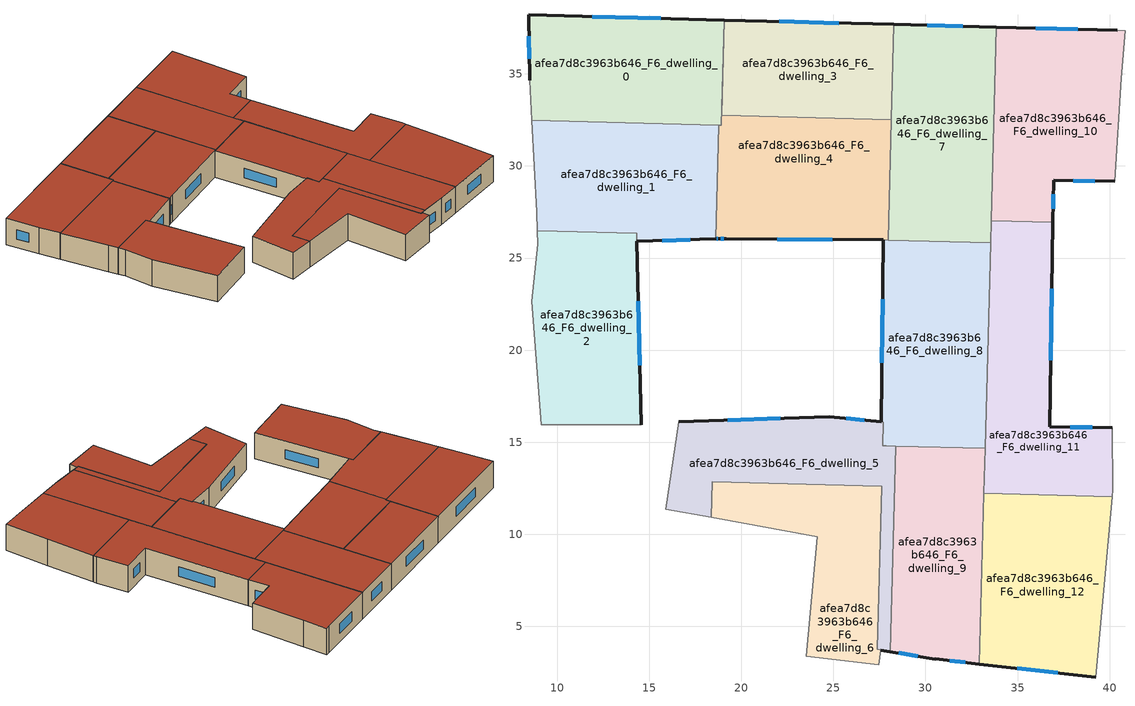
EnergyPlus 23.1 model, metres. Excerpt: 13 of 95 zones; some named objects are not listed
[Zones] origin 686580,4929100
afea7d8c3963b646_F6_dwelling_0
 floor to afea7d8c3963b646_F5_dwelling_0 (EU_floor_Construction): 19.07,37.93 18.93,32.21 8.63,32.48 8.63,32.5 8.52,34.67 8.45,38.21 z18
 wall outside (EU_wall_Construction): 19.07,37.93 8.45,38.21 8.52,34.67 z18:21
 wall to afea7d8c3963b646_F6_dwelling_4 (EU_wall_Construction): 18.78,32.21 18.93,32.21 19.07,37.93 z18:21
 wall adiabatic (EU_wall_Construction): 8.52,34.67 8.63,32.5 8.63,32.48 z18:21
 wall to afea7d8c3963b646_F6_dwelling_1 (EU_wall_Construction): 8.63,32.48 18.78,32.21 z18:21
 window (EU_Window_Construction): 15.62,38.02 11.9,38.11 / 8.47,37.05 8.49,35.82 z18.98:20.02
 roof outside (EU_roof_Construction): 18.93,32.21 19.07,37.93 8.45,38.21 8.52,34.67 8.63,32.5 8.63,32.48 z21
afea7d8c3963b646_F6_dwelling_1
 floor to afea7d8c3963b646_F5_dwelling_1 (EU_floor_Construction): 18.78,32.21 18.61,26.04 14.33,25.91 14.32,26.34 8.93,26.48 8.9,27.49 8.63,32.48 z18
 wall outside (EU_wall_Construction): 14.33,25.91 18.61,26.04 z18:21
 wall adiabatic (EU_wall_Construction): 8.63,32.48 8.9,27.49 8.93,26.48 z18:21
 wall to afea7d8c3963b646_F6_dwelling_4 (EU_wall_Construction): 18.61,26.04 18.78,32.21 z18:21
 wall to afea7d8c3963b646_F6_dwelling_2 (EU_wall_Construction): 14.32,26.34 14.33,25.91 / 8.93,26.48 14.31,26.34 z18:21
 window (EU_Window_Construction): 15.72,25.95 17.22,25.99 z18.98:20.02
 roof outside (EU_roof_Construction): 18.61,26.04 18.78,32.21 8.63,32.48 8.9,27.49 8.93,26.48 14.32,26.34 14.33,25.91 z21
afea7d8c3963b646_F6_dwelling_10
 floor to afea7d8c3963b646_F5_dwelling_10 (EU_floor_Construction): 40.84,37.36 40.63,34.75 40.29,29.17 36.96,29.21 36.92,26.94 33.57,27.03 33.84,37.54 40.42,37.37 z18
 wall outside (EU_wall_Construction): 40.42,37.37 33.84,37.54 / 36.92,26.94 36.96,29.21 40.29,29.17 z18:21
 wall adiabatic (EU_wall_Construction): 40.29,29.17 40.63,34.75 40.84,37.36 40.42,37.37 z18:21
 wall to afea7d8c3963b646_F6_dwelling_11 (EU_wall_Construction): 33.57,27.03 36.92,26.94 z18:21
 wall to afea7d8c3963b646_F6_dwelling_7 (EU_wall_Construction): 33.84,37.54 33.57,27.03 z18:21
 window (EU_Window_Construction): 38.28,37.42 35.98,37.48 / 38.04,29.2 39.2,29.18 / 36.93,27.68 36.95,28.48 z18.98:20.02
 roof outside (EU_roof_Construction): 40.29,29.17 40.63,34.75 40.84,37.36 40.42,37.37 33.84,37.54 33.57,27.03 36.92,26.94 36.96,29.21 z21
afea7d8c3963b646_F6_dwelling_11
 floor to afea7d8c3963b646_F5_dwelling_11 (EU_floor_Construction): 36.92,26.94 36.75,15.84 40.16,15.79 40.18,12.42 40.15,12.05 33.18,12.23 33.57,27.03 z18
 wall outside (EU_wall_Construction): 40.16,15.79 36.75,15.84 36.92,26.94 z18:21
 wall adiabatic (EU_wall_Construction): 40.15,12.05 40.18,12.42 40.16,15.79 z18:21
 wall to afea7d8c3963b646_F6_dwelling_12 (EU_wall_Construction): 33.18,12.23 40.15,12.05 z18:21
 wall to afea7d8c3963b646_F6_dwelling_8 (EU_wall_Construction): 33.54,25.83 33.24,14.66 z18:21
 wall to afea7d8c3963b646_F6_dwelling_7 (EU_wall_Construction): 33.57,27.03 33.54,25.83 z18:21
 wall to afea7d8c3963b646_F6_dwelling_9 (EU_wall_Construction): 33.24,14.66 33.18,12.23 z18:21
 window (EU_Window_Construction): 36.8,19.45 36.86,23.33 / 39.05,15.8 37.86,15.83 z18.98:20.02
 roof outside (EU_roof_Construction): 40.15,12.05 40.18,12.42 40.16,15.79 36.75,15.84 36.92,26.94 33.57,27.03 33.18,12.23 z21
afea7d8c3963b646_F6_dwelling_12
 floor to afea7d8c3963b646_F5_dwelling_12 (EU_floor_Construction): 40.15,12.05 39.7,6.97 39.24,2.25 32.94,2.96 33.18,12.23 z18
 wall outside (EU_wall_Construction): 32.94,2.96 39.24,2.25 z18:21
 wall adiabatic (EU_wall_Construction): 39.24,2.25 39.7,6.97 40.15,12.05 z18:21
 wall to afea7d8c3963b646_F6_dwelling_9 (EU_wall_Construction): 33.18,12.23 32.94,2.96 z18:21
 window (EU_Window_Construction): 34.98,2.72 37.19,2.48 z18.98:20.02
 roof outside (EU_roof_Construction): 39.24,2.25 39.7,6.97 40.15,12.05 33.18,12.23 32.94,2.96 z21
afea7d8c3963b646_F6_dwelling_2
 floor to afea7d8c3963b646_F5_dwelling_2 (EU_floor_Construction): 14.31,26.34 14.57,15.94 9.15,15.96 8.64,22.65 8.96,25.75 8.93,26.48 z18
 wall outside (EU_wall_Construction): 14.57,15.94 14.33,25.91 z18:21
 wall adiabatic (EU_wall_Construction): 8.93,26.48 8.96,25.75 8.64,22.65 9.15,15.96 14.57,15.94 z18:21
 window (EU_Window_Construction): 14.49,19.18 14.41,22.66 z18.98:20.02
 roof outside (EU_roof_Construction): 14.57,15.94 14.31,26.34 8.93,26.48 8.96,25.75 8.64,22.65 9.15,15.96 z21
afea7d8c3963b646_F6_dwelling_3
 floor to afea7d8c3963b646_F5_dwelling_3 (EU_floor_Construction): 28.28,37.68 28.15,32.5 18.94,32.75 19.07,37.93 z18
 wall outside (EU_wall_Construction): 28.28,37.68 19.07,37.93 z18:21
 wall to afea7d8c3963b646_F6_dwelling_4 (EU_wall_Construction): 19.07,37.93 18.94,32.75 28.15,32.5 z18:21
 wall to afea7d8c3963b646_F6_dwelling_7 (EU_wall_Construction): 28.15,32.5 28.28,37.68 z18:21
 window (EU_Window_Construction): 25.29,37.76 22.07,37.85 z18.98:20.02
 roof outside (EU_roof_Construction): 28.15,32.5 28.28,37.68 19.07,37.93 18.94,32.75 z21
afea7d8c3963b646_F6_dwelling_4
 floor to afea7d8c3963b646_F5_dwelling_4 (EU_floor_Construction): 28.15,32.5 27.98,25.98 27.72,25.99 19.18,26.05 18.76,26.04 18.61,26.04 18.78,32.21 18.93,32.21 19.07,37.93 18.94,32.75 z18
 wall outside (EU_wall_Construction): 18.61,26.04 18.76,26.04 19.18,26.05 27.72,25.99 z18:21
 wall to afea7d8c3963b646_F6_dwelling_8 (EU_wall_Construction): 27.72,25.99 27.98,25.98 z18:21
 wall to afea7d8c3963b646_F6_dwelling_7 (EU_wall_Construction): 27.98,25.98 28.15,32.5 z18:21
 window (EU_Window_Construction): 21.95,26.03 24.94,26.01 / 18.9,26.05 19.04,26.05 / 18.66,26.04 18.72,26.04 z18.98:20.02
 roof outside (EU_roof_Construction): 27.98,25.98 28.15,32.5 18.94,32.75 19.07,37.93 18.93,32.21 18.78,32.21 18.61,26.04 18.76,26.04 19.18,26.05 27.72,25.99 z21
afea7d8c3963b646_F6_dwelling_5
 floor to afea7d8c3963b646_F5_dwelling_5 (EU_floor_Construction): 27.72,16.1 27.68,14.81 27.88,14.8 28.38,14.79 28.09,3.64 27.39,3.75 27.63,12.6 18.42,12.84 18.37,10.92 15.89,11.37 16.62,16.11 24.79,16.39 27.6,16.12 z18
 wall outside (EU_wall_Construction): 27.59,16.12 24.79,16.39 16.62,16.11 z18:21
 wall adiabatic (EU_wall_Construction): 27.63,12.6 27.39,3.75 / 16.62,16.11 15.89,11.37 18.37,10.92 z18:21
 wall to afea7d8c3963b646_F6_dwelling_6 (EU_wall_Construction): 18.37,10.92 18.42,12.84 27.63,12.6 / 27.39,3.75 28.09,3.64 z18:21
 wall to afea7d8c3963b646_F6_dwelling_9 (EU_wall_Construction): 28.09,3.64 28.38,14.79 z18:21
 wall to afea7d8c3963b646_F6_dwelling_8 (EU_wall_Construction): 28.38,14.79 27.88,14.8 27.68,14.81 27.72,16.1 27.6,16.12 z18:21
 window (EU_Window_Construction): 22.13,16.3 19.27,16.2 / 26.68,16.21 25.7,16.3 z18.98:20.02
 roof outside (EU_roof_Construction): 28.09,3.64 28.38,14.79 27.88,14.8 27.68,14.81 27.72,16.1 27.6,16.12 24.79,16.39 16.62,16.11 15.89,11.37 18.37,10.92 18.42,12.84 27.63,12.6 27.39,3.75 z21
afea7d8c3963b646_F6_dwelling_6
 floor to afea7d8c3963b646_F5_dwelling_6 (EU_floor_Construction): 27.63,12.6 27.4,3.75 30.54,3.23 27.58,3.71 27.47,2.92 23.53,3.38 24.14,9.87 18.37,10.92 18.42,12.84 z18
 wall outside (EU_wall_Construction): 27.58,3.71 30.54,3.23 z18:21
 wall adiabatic (EU_wall_Construction): 18.37,10.92 24.14,9.87 23.53,3.38 27.47,2.92 27.58,3.71 / 27.4,3.75 27.63,12.6 z18:21
 wall to afea7d8c3963b646_F6_dwelling_9 (EU_wall_Construction): 30.54,3.23 28.09,3.64 z18:21
 window (EU_Window_Construction): 28.54,3.56 29.57,3.39 z18.98:20.02
 roof outside (EU_roof_Construction): 30.54,3.23 27.4,3.75 27.63,12.6 18.42,12.84 18.37,10.92 24.14,9.87 23.53,3.38 27.47,2.92 27.58,3.71 z21
afea7d8c3963b646_F6_dwelling_7
 floor to afea7d8c3963b646_F5_dwelling_7 (EU_floor_Construction): 33.84,37.54 33.54,25.83 27.98,25.98 28.28,37.68 z18
 wall outside (EU_wall_Construction): 33.84,37.54 28.28,37.68 z18:21
 wall to afea7d8c3963b646_F6_dwelling_8 (EU_wall_Construction): 27.98,25.98 33.54,25.83 z18:21
 window (EU_Window_Construction): 32.04,37.59 30.09,37.64 z18.98:20.02
 roof outside (EU_roof_Construction): 33.54,25.83 33.84,37.54 28.28,37.68 27.98,25.98 z21
afea7d8c3963b646_F6_dwelling_8
 floor to afea7d8c3963b646_F5_dwelling_8 (EU_floor_Construction): 33.54,25.83 33.24,14.66 27.68,14.81 27.72,16.1 27.6,16.12 27.72,25.99 z18
 wall outside (EU_wall_Construction): 27.72,25.99 27.6,16.12 z18:21
 wall to afea7d8c3963b646_F6_dwelling_9 (EU_wall_Construction): 28.38,14.79 33.24,14.66 z18:21
 window (EU_Window_Construction): 27.68,22.78 27.64,19.32 z18.98:20.02
 roof outside (EU_roof_Construction): 33.24,14.66 33.54,25.83 27.72,25.99 27.6,16.12 27.72,16.1 27.68,14.81 z21
afea7d8c3963b646_F6_dwelling_9
 floor to afea7d8c3963b646_F5_dwelling_9 (EU_floor_Construction): 33.24,14.66 32.94,2.96 30.54,3.23 28.09,3.64 28.38,14.79 z18
 wall outside (EU_wall_Construction): 30.54,3.23 32.94,2.96 z18:21
 window (EU_Window_Construction): 31.32,3.14 32.16,3.05 z18.98:20.02
 roof outside (EU_roof_Construction): 32.94,2.96 33.24,14.66 28.38,14.79 28.09,3.64 30.54,3.23 z21
[Building]
EU S2 Campaign: North Axis=0; Terrain=City; Solar Distribution=FullExterior
[Site:Location]
Bologna: Latitude=44.5; Longitude=11.25; Time Zone=1; Elevation=37
[SizingPeriod:WeatherFileDays]
AnnualSizingPeriod: Begin Month=1; Begin Day of Month=1; End Month=12; End Day of Month=31; Day of Week for Start Day=Monday; Use Weather File Daylight Saving Period=No; Use Weather File Rain and Snow Indicators=No
[MATERIAL]
EU_InternalMass_Material: Roughness=MediumRough; Thickness=0.1; Conductivity=1; Density=1800; Specific Heat=900; Thermal Absorptance=0.9; Solar Absorptance=0.7; Visible Absorptance=0.7
[MATERIAL:NOMASS] Roughness=MediumRough; Thermal Absorptance=0.9; Solar Absorptance=0.7; Visible Absorptance=0.7
Name | Thermal Resistance
EU_wall_NoMass | 0.905828
EU_roof_NoMass | 0.37593
EU_floor_NoMass | 0.67114
[WINDOWMATERIAL:SIMPLEGLAZINGSYSTEM]
EU_Window_SimpleGlazing: UFactor=4.52486; Solar Heat Gain Coefficient=0.85; Visible Transmittance=0.85
[CONSTRUCTION]
EU_wall_Construction: EU_wall_NoMass
EU_roof_Construction: EU_roof_NoMass
EU_floor_Construction: EU_floor_NoMass
EU_Window_Construction: EU_Window_SimpleGlazing
EU_InternalMass_Construction: EU_InternalMass_Material
[ZONE] Type=1; Multiplier=1; Ceiling Height=autocalculate; Floor Area=autocalculate; Part of Total Floor Area=Yes
Name | Volume
afea7d8c3963b646_F6_dwelling_0 | 179.93
afea7d8c3963b646_F6_dwelling_1 | 182.147
afea7d8c3963b646_F6_dwelling_10 | 190.945
afea7d8c3963b646_F6_dwelling_11 | 190.953
afea7d8c3963b646_F6_dwelling_12 | 190.924
afea7d8c3963b646_F6_dwelling_2 | 174.842
afea7d8c3963b646_F6_dwelling_3 | 143.198
afea7d8c3963b646_F6_dwelling_4 | 185.365
afea7d8c3963b646_F6_dwelling_5 | 154.509
afea7d8c3963b646_F6_dwelling_6 | 143.613
afea7d8c3963b646_F6_dwelling_7 | 195.356
afea7d8c3963b646_F6_dwelling_8 | 192.093
afea7d8c3963b646_F6_dwelling_9 | 167.149
[INTERNALMASS] Construction=EU_InternalMass_Construction
Name | Zone or ZoneList | Surface Area
afea7d8c3963b646_F6_dwelling_0_EU_InternalMass | afea7d8c3963b646_F6_dwelling_0 | 59.9771
afea7d8c3963b646_F6_dwelling_1_EU_InternalMass | afea7d8c3963b646_F6_dwelling_1 | 60.7149
afea7d8c3963b646_F6_dwelling_2_EU_InternalMass | afea7d8c3963b646_F6_dwelling_2 | 58.3045
afea7d8c3963b646_F6_dwelling_3_EU_InternalMass | afea7d8c3963b646_F6_dwelling_3 | 47.7328
afea7d8c3963b646_F6_dwelling_4_EU_InternalMass | afea7d8c3963b646_F6_dwelling_4 | 61.7875
afea7d8c3963b646_F6_dwelling_5_EU_InternalMass | afea7d8c3963b646_F6_dwelling_5 | 51.503
afea7d8c3963b646_F6_dwelling_6_EU_InternalMass | afea7d8c3963b646_F6_dwelling_6 | 47.8734
afea7d8c3963b646_F6_dwelling_7_EU_InternalMass | afea7d8c3963b646_F6_dwelling_7 | 65.1185
afea7d8c3963b646_F6_dwelling_8_EU_InternalMass | afea7d8c3963b646_F6_dwelling_8 | 64.0306
afea7d8c3963b646_F6_dwelling_9_EU_InternalMass | afea7d8c3963b646_F6_dwelling_9 | 55.7249
afea7d8c3963b646_F6_dwelling_10_EU_InternalMass | afea7d8c3963b646_F6_dwelling_10 | 63.6485
afea7d8c3963b646_F6_dwelling_11_EU_InternalMass | afea7d8c3963b646_F6_dwelling_11 | 63.6509
afea7d8c3963b646_F6_dwelling_12_EU_InternalMass | afea7d8c3963b646_F6_dwelling_12 | 63.6414
[OTHEREQUIPMENT] Fuel Type=Electricity; Design Level Calculation Method=Watts/Area; Power per Zone Floor Area=1; Fraction Latent=0; Fraction Radiant=0; Fraction Lost=0; Carbon Dioxide Generation Rate=0; EndUse Subcategory=EU_Step8_InternalGains
Name | Zone or ZoneList or Space or SpaceList | Schedule
EU_Step8_InternalGain_afea7d8c3963b646_F6_dwelling_0_f000 | afea7d8c3963b646_F6_dwelling_0 | EU_Step8_GainSchedule_afea7d8c3963b646_F6_dwelling_0_f000
EU_Step8_InternalGain_afea7d8c3963b646_F6_dwelling_1_f000 | afea7d8c3963b646_F6_dwelling_1 | EU_Step8_GainSchedule_afea7d8c3963b646_F6_dwelling_1_f000
EU_Step8_InternalGain_afea7d8c3963b646_F6_dwelling_2_f000 | afea7d8c3963b646_F6_dwelling_2 | EU_Step8_GainSchedule_afea7d8c3963b646_F6_dwelling_2_f000
EU_Step8_InternalGain_afea7d8c3963b646_F6_dwelling_3_f000 | afea7d8c3963b646_F6_dwelling_3 | EU_Step8_GainSchedule_afea7d8c3963b646_F6_dwelling_3_f000
EU_Step8_InternalGain_afea7d8c3963b646_F6_dwelling_4_f000 | afea7d8c3963b646_F6_dwelling_4 | EU_Step8_GainSchedule_afea7d8c3963b646_F6_dwelling_4_f000
EU_Step8_InternalGain_afea7d8c3963b646_F6_dwelling_5_f000 | afea7d8c3963b646_F6_dwelling_5 | EU_Step8_GainSchedule_afea7d8c3963b646_F6_dwelling_5_f000
EU_Step8_InternalGain_afea7d8c3963b646_F6_dwelling_6_f000 | afea7d8c3963b646_F6_dwelling_6 | EU_Step8_GainSchedule_afea7d8c3963b646_F6_dwelling_6_f000
EU_Step8_InternalGain_afea7d8c3963b646_F6_dwelling_7_f000 | afea7d8c3963b646_F6_dwelling_7 | EU_Step8_GainSchedule_afea7d8c3963b646_F6_dwelling_7_f000
EU_Step8_InternalGain_afea7d8c3963b646_F6_dwelling_8_f000 | afea7d8c3963b646_F6_dwelling_8 | EU_Step8_GainSchedule_afea7d8c3963b646_F6_dwelling_8_f000
EU_Step8_InternalGain_afea7d8c3963b646_F6_dwelling_9_f000 | afea7d8c3963b646_F6_dwelling_9 | EU_Step8_GainSchedule_afea7d8c3963b646_F6_dwelling_9_f000
EU_Step8_InternalGain_afea7d8c3963b646_F6_dwelling_10_f000 | afea7d8c3963b646_F6_dwelling_10 | EU_Step8_GainSchedule_afea7d8c3963b646_F6_dwelling_10_f000
EU_Step8_InternalGain_afea7d8c3963b646_F6_dwelling_11_f000 | afea7d8c3963b646_F6_dwelling_11 | EU_Step8_GainSchedule_afea7d8c3963b646_F6_dwelling_11_f000
EU_Step8_InternalGain_afea7d8c3963b646_F6_dwelling_12_f000 | afea7d8c3963b646_F6_dwelling_12 | EU_Step8_GainSchedule_afea7d8c3963b646_F6_dwelling_12_f000
[ZONEVENTILATION:DESIGNFLOWRATE] Schedule=EU_AlwaysOn; Design Flow Rate Calculation Method=AirChanges/Hour; Air Changes per Hour=0.73129; Ventilation Type=Natural; Fan Pressure Rise=0; Fan Total Efficiency=1; Constant Term Coefficient=1; Temperature Term Coefficient=0; Velocity Term Coefficient=0; Velocity Squared Term Coefficient=0; Minimum Indoor Temperature=-100; Maximum Indoor Temperature=100; Delta Temperature=-100; Minimum Outdoor Temperature=-100; Maximum Outdoor Temperature=100; Maximum Wind Speed=40
Name | Zone or ZoneList or Space or SpaceList
EU_ConstantAir_afea7d8c3963b646_F6_dwelling_0 | afea7d8c3963b646_F6_dwelling_0
EU_ConstantAir_afea7d8c3963b646_F6_dwelling_1 | afea7d8c3963b646_F6_dwelling_1
EU_ConstantAir_afea7d8c3963b646_F6_dwelling_2 | afea7d8c3963b646_F6_dwelling_2
EU_ConstantAir_afea7d8c3963b646_F6_dwelling_3 | afea7d8c3963b646_F6_dwelling_3
EU_ConstantAir_afea7d8c3963b646_F6_dwelling_4 | afea7d8c3963b646_F6_dwelling_4
EU_ConstantAir_afea7d8c3963b646_F6_dwelling_5 | afea7d8c3963b646_F6_dwelling_5
EU_ConstantAir_afea7d8c3963b646_F6_dwelling_6 | afea7d8c3963b646_F6_dwelling_6
EU_ConstantAir_afea7d8c3963b646_F6_dwelling_7 | afea7d8c3963b646_F6_dwelling_7
EU_ConstantAir_afea7d8c3963b646_F6_dwelling_8 | afea7d8c3963b646_F6_dwelling_8
EU_ConstantAir_afea7d8c3963b646_F6_dwelling_9 | afea7d8c3963b646_F6_dwelling_9
EU_ConstantAir_afea7d8c3963b646_F6_dwelling_10 | afea7d8c3963b646_F6_dwelling_10
EU_ConstantAir_afea7d8c3963b646_F6_dwelling_11 | afea7d8c3963b646_F6_dwelling_11
EU_ConstantAir_afea7d8c3963b646_F6_dwelling_12 | afea7d8c3963b646_F6_dwelling_12
[HVACTEMPLATE:ZONE:IDEALLOADSAIRSYSTEM] System Availability Schedule=EU_AlwaysOn; Maximum Heating Supply Air Temperature=50; Minimum Cooling Supply Air Temperature=13; Maximum Heating Supply Air Humidity Ratio=0.0156; Minimum Cooling Supply Air Humidity Ratio=0.0077; Heating Limit=NoLimit; Cooling Limit=NoLimit; Heating Availability Schedule=EU_AlwaysOn; Cooling Availability Schedule=EU_CoolingOff; Dehumidification Control Type=ConstantSensibleHeatRatio; Cooling Sensible Heat Ratio=0.7; Dehumidification Setpoint=60; Humidification Control Type=None; Humidification Setpoint=30; Outdoor Air Method=None; Outdoor Air Flow Rate per Person=0.00944; Outdoor Air Flow Rate per Zone Floor Area=0; Outdoor Air Flow Rate per Zone=0; Demand Controlled Ventilation Type=None; Outdoor Air Economizer Type=NoEconomizer; Heat Recovery Type=None; Sensible Heat Recovery Effectiveness=0.7; Latent Heat Recovery Effectiveness=0.65
Name | Template Thermostat
afea7d8c3963b646_F6_dwelling_0 | EU_HeatOnly_afea7d8c3963b646_F6_dwelling_0
afea7d8c3963b646_F6_dwelling_1 | EU_HeatOnly_afea7d8c3963b646_F6_dwelling_1
afea7d8c3963b646_F6_dwelling_2 | EU_HeatOnly_afea7d8c3963b646_F6_dwelling_2
afea7d8c3963b646_F6_dwelling_3 | EU_HeatOnly_afea7d8c3963b646_F6_dwelling_3
afea7d8c3963b646_F6_dwelling_4 | EU_HeatOnly_afea7d8c3963b646_F6_dwelling_4
afea7d8c3963b646_F6_dwelling_5 | EU_HeatOnly_afea7d8c3963b646_F6_dwelling_5
afea7d8c3963b646_F6_dwelling_6 | EU_HeatOnly_afea7d8c3963b646_F6_dwelling_6
afea7d8c3963b646_F6_dwelling_7 | EU_HeatOnly_afea7d8c3963b646_F6_dwelling_7
afea7d8c3963b646_F6_dwelling_8 | EU_HeatOnly_afea7d8c3963b646_F6_dwelling_8
afea7d8c3963b646_F6_dwelling_9 | EU_HeatOnly_afea7d8c3963b646_F6_dwelling_9
afea7d8c3963b646_F6_dwelling_10 | EU_HeatOnly_afea7d8c3963b646_F6_dwelling_10
afea7d8c3963b646_F6_dwelling_11 | EU_HeatOnly_afea7d8c3963b646_F6_dwelling_11
afea7d8c3963b646_F6_dwelling_12 | EU_HeatOnly_afea7d8c3963b646_F6_dwelling_12
[SIZING:ZONE] Zone Cooling Design Supply Air Temperature Input Method=SupplyAirTemperature; Zone Cooling Design Supply Air Temperature=13; Zone Heating Design Supply Air Temperature Input Method=SupplyAirTemperature; Zone Heating Design Supply Air Temperature=50; Zone Cooling Design Supply Air Humidity Ratio=0.008; Zone Heating Design Supply Air Humidity Ratio=0.008; Cooling Design Air Flow Method=DesignDay; Cooling Design Air Flow Rate=0; Cooling Minimum Air Flow per Zone Floor Area=0.000762; Cooling Minimum Air Flow=0; Cooling Minimum Air Flow Fraction=0.2; Heating Design Air Flow Method=DesignDay; Heating Design Air Flow Rate=0; Heating Maximum Air Flow per Zone Floor Area=0.002032; Heating Maximum Air Flow=0.141576; Heating Maximum Air Flow Fraction=0.3; Account for Dedicated Outdoor Air System=No; Dedicated Outdoor Air System Control Strategy=NeutralSupplyAir; Dedicated Outdoor Air Low Setpoint Temperature for Design=autosize; Dedicated Outdoor Air High Setpoint Temperature for Design=autosize; Zone Load Sizing Method=Sensible Load Only No Latent Load; Zone Latent Cooling Design Supply Air Humidity Ratio Input Method=HumidityRatioDifference; Zone Cooling Design Supply Air Humidity Ratio Difference=0.005; Zone Latent Heating Design Supply Air Humidity Ratio Input Method=HumidityRatioDifference; Zone Humidification Design Supply Air Humidity Ratio Difference=0.005
afea7d8c3963b646_F6_dwelling_0; afea7d8c3963b646_F6_dwelling_1; afea7d8c3963b646_F6_dwelling_2; afea7d8c3963b646_F6_dwelling_3; afea7d8c3963b646_F6_dwelling_4; afea7d8c3963b646_F6_dwelling_5; afea7d8c3963b646_F6_dwelling_6; afea7d8c3963b646_F6_dwelling_7; afea7d8c3963b646_F6_dwelling_8; afea7d8c3963b646_F6_dwelling_9; afea7d8c3963b646_F6_dwelling_10; afea7d8c3963b646_F6_dwelling_11; afea7d8c3963b646_F6_dwelling_12
[SCHEDULE:CONSTANT]
Name | Hourly Value
EU_AlwaysOn | 1
EU_CoolingOff | 0
[SCHEDULE:FILE] Column Number=1; Rows to Skip at Top=0; Number of Hours of Data=8760; Column Separator=Comma; Interpolate to Timestep=No; Minutes per Item=60; Adjust Schedule for Daylight Savings=Yes
Name | File
EU_Step8_GainSchedule_afea7d8c3963b646_F6_dwelling_0_f000 | ../../schedules/afea7d8c3963b646/afea7d8c3963b646_F6_dwelling_0_f000_gain.csv
EU_Step8_GainSchedule_afea7d8c3963b646_F6_dwelling_1_f000 | ../../schedules/afea7d8c3963b646/afea7d8c3963b646_F6_dwelling_1_f000_gain.csv
EU_Step8_GainSchedule_afea7d8c3963b646_F6_dwelling_2_f000 | ../../schedules/afea7d8c3963b646/afea7d8c3963b646_F6_dwelling_2_f000_gain.csv
EU_Step8_GainSchedule_afea7d8c3963b646_F6_dwelling_3_f000 | ../../schedules/afea7d8c3963b646/afea7d8c3963b646_F6_dwelling_3_f000_gain.csv
EU_Step8_GainSchedule_afea7d8c3963b646_F6_dwelling_4_f000 | ../../schedules/afea7d8c3963b646/afea7d8c3963b646_F6_dwelling_4_f000_gain.csv
EU_Step8_GainSchedule_afea7d8c3963b646_F6_dwelling_5_f000 | ../../schedules/afea7d8c3963b646/afea7d8c3963b646_F6_dwelling_5_f000_gain.csv
EU_Step8_GainSchedule_afea7d8c3963b646_F6_dwelling_6_f000 | ../../schedules/afea7d8c3963b646/afea7d8c3963b646_F6_dwelling_6_f000_gain.csv
EU_Step8_GainSchedule_afea7d8c3963b646_F6_dwelling_7_f000 | ../../schedules/afea7d8c3963b646/afea7d8c3963b646_F6_dwelling_7_f000_gain.csv
EU_Step8_GainSchedule_afea7d8c3963b646_F6_dwelling_8_f000 | ../../schedules/afea7d8c3963b646/afea7d8c3963b646_F6_dwelling_8_f000_gain.csv
EU_Step8_GainSchedule_afea7d8c3963b646_F6_dwelling_9_f000 | ../../schedules/afea7d8c3963b646/afea7d8c3963b646_F6_dwelling_9_f000_gain.csv
EU_Step8_GainSchedule_afea7d8c3963b646_F6_dwelling_10_f000 | ../../schedules/afea7d8c3963b646/afea7d8c3963b646_F6_dwelling_10_f000_gain.csv
EU_Step8_GainSchedule_afea7d8c3963b646_F6_dwelling_11_f000 | ../../schedules/afea7d8c3963b646/afea7d8c3963b646_F6_dwelling_11_f000_gain.csv
EU_Step8_GainSchedule_afea7d8c3963b646_F6_dwelling_12_f000 | ../../schedules/afea7d8c3963b646/afea7d8c3963b646_F6_dwelling_12_f000_gain.csv
